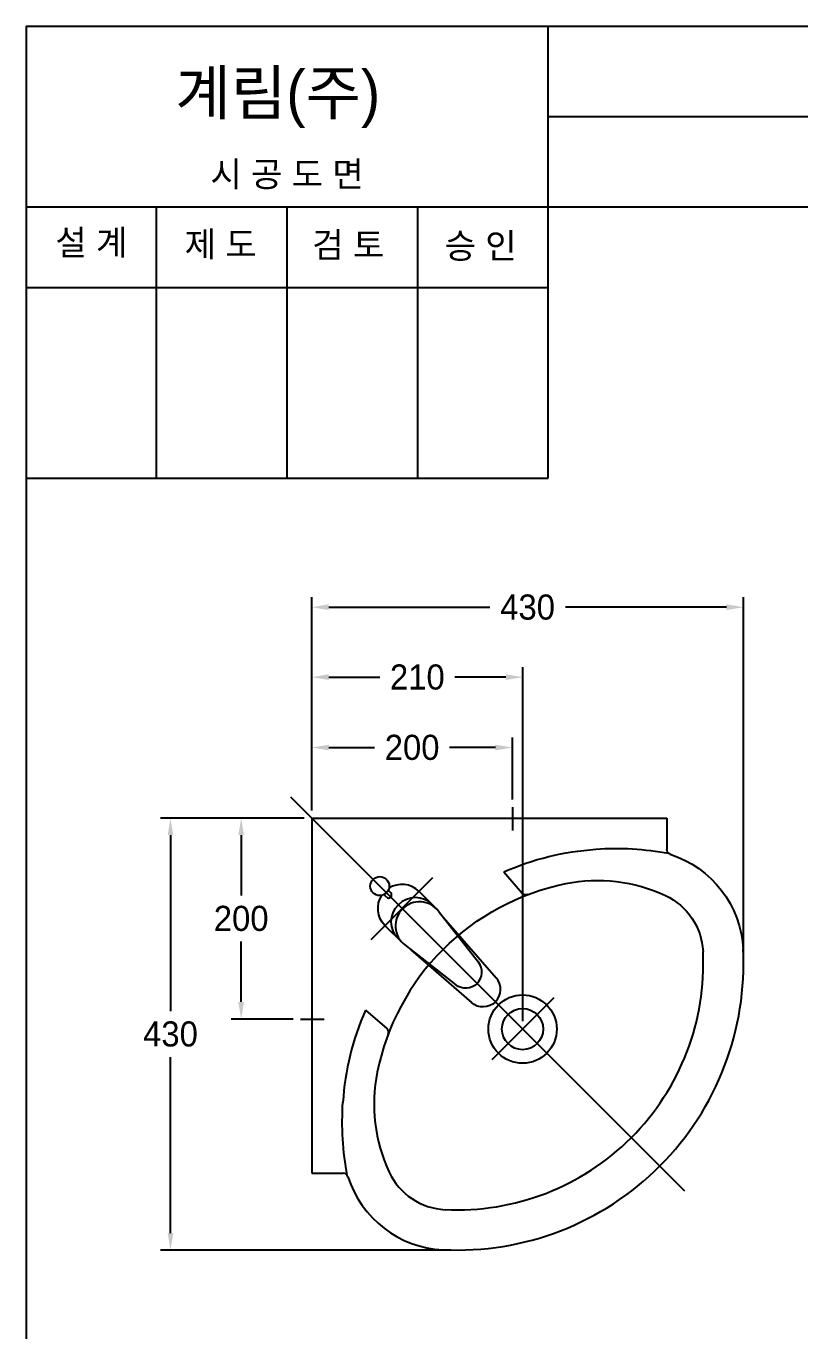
# Model space of a CAD drawing. Header units: millimetres. Extents: x 0 to 3800, y -67 to 2530.
# Drawn here: x 2000 to 2771, y 1232 to 2530 of the extents above; entities that cross this region are included whole.
import ezdxf
from ezdxf.enums import TextEntityAlignment as Align
from ezdxf.lldxf.tags import DXFTag

# ---------------------------------------------------------------- set-up
doc = ezdxf.new("R2010")
doc.units = ezdxf.units.MM
for name, color, linetype in [('TEXT', 7, 'Continuous'), ('내부선 및 부속', 4, 'Continuous'), ('도각라인', 7, 'Continuous'), ('외형선', 3, 'Continuous'), ('중심선', 1, 'DASHED'), ('치수선', 7, 'Continuous')]:
    doc.layers.add(name, color=color, linetype=linetype)
doc.styles.add('____', font='')
doc.styles.add('타이틀', font='H2GTRM.TTF', dxfattribs={"height": 25})
doc.styles.get('____').set_extended_font_data('굴림')
tags = doc.linetypes.add('DASHDOT', pattern=[70, 31, -13, 13, -13]).pattern_tags.tags
tags[10:11] = [DXFTag(74, 4), DXFTag(75, 0), DXFTag(340, '0'), DXFTag(46, 0.0), DXFTag(50, 0.0), DXFTag(44, 0.0), DXFTag(45, 0.0)]
tags[8:9] = [DXFTag(74, 4), DXFTag(75, 0), DXFTag(340, '0'), DXFTag(46, 0.0), DXFTag(50, 0.0), DXFTag(44, 0.0), DXFTag(45, 0.0)]
tags[6:7] = [DXFTag(74, 4), DXFTag(75, 0), DXFTag(340, '0'), DXFTag(46, 0.0), DXFTag(50, 0.0), DXFTag(44, 0.0), DXFTag(45, 0.0)]
tags[4:5] = [DXFTag(74, 4), DXFTag(75, 0), DXFTag(340, '0'), DXFTag(46, 0.0), DXFTag(50, 0.0), DXFTag(44, 0.0), DXFTag(45, 0.0)]
tags = doc.linetypes.add('DASHED', pattern=[25.72, 12.86, -12.86]).pattern_tags.tags
tags[6:7] = [DXFTag(74, 4), DXFTag(75, 0), DXFTag(340, '0'), DXFTag(46, 0.0), DXFTag(50, 0.0), DXFTag(44, 0.0), DXFTag(45, 0.0)]
tags[4:5] = [DXFTag(74, 4), DXFTag(75, 0), DXFTag(340, '0'), DXFTag(46, 0.0), DXFTag(50, 0.0), DXFTag(44, 0.0), DXFTag(45, 0.0)]
doc.dimstyles.new('MSADIM', dxfattribs={"dimtxt": 33, "dimasz": 17, "dimexe": 10, "dimexo": 7.5, "dimgap": 10, "dimtad": 0, "dimtih": 1, "dimtoh": 1, "dimdec": 0, "dimzin": 1, "dimdsep": 46, "dimtxsty": '____', "dimcen": 11.25, "dimadec": 0, "dimazin": 0, "dimtfac": 1, "dimtdec": 0, "dimtix": 1, "dimtmove": 0, "dimatfit": 3, "dimfxl": 1, "dimtolj": 1, "dimtzin": 1, "dimarcsym": 0})

# ---------------------------------------------------------------- blocks, each defined once
blk = doc.blocks.new('*D14')
at = {"layer": '치수선', "color": 0, "linetype": 'Continuous', "lineweight": -2, "transparency": 16777216}
for p, q in [((2284.4, 1749.4), (2284.4, 1822.1)), ((2484.4, 1760.4), (2484.4, 1822.1)), ((2301.4, 1812.1), (2347.1, 1812.1)), ((2467.4, 1812.1), (2421.7, 1812.1))]:
    blk.add_line(p, q, dxfattribs=at)
at = {"layer": '치수선', "color": 0, "linetype": 'Continuous', "transparency": 16777216}
for points in [[(2301.4, 1814.9), (2301.4, 1809.2), (2284.4, 1812.1)], [(2467.4, 1814.9), (2467.4, 1809.2), (2484.4, 1812.1)]]:
    blk.add_solid(points, dxfattribs=at)
at = {"layer": '치수선', "color": 0, "linetype": 'Continuous', "transparency": 16777216, "insert": (2384.4, 1812.1), "char_height": 25, "attachment_point": 5, "style": '____'}
blk.add_mtext('\\A1;200', dxfattribs=at)
blk = doc.blocks.new('*D15')
at = {"layer": '치수선', "color": 0, "linetype": 'Continuous', "lineweight": -2, "transparency": 16777216}
for p, q in [((2284.4, 1749.4), (2284.4, 1892.1)), ((2494.7, 1539.8), (2494.7, 1892.1)), ((2301.4, 1882.1), (2352.3, 1882.1)), ((2477.7, 1882.1), (2426.9, 1882.1))]:
    blk.add_line(p, q, dxfattribs=at)
at = {"layer": '치수선', "color": 0, "linetype": 'Continuous', "transparency": 16777216}
for points in [[(2301.4, 1885), (2301.4, 1879.3), (2284.4, 1882.1)], [(2477.7, 1885), (2477.7, 1879.3), (2494.7, 1882.1)]]:
    blk.add_solid(points, dxfattribs=at)
at = {"layer": '치수선', "color": 0, "linetype": 'Continuous', "transparency": 16777216, "insert": (2389.6, 1882.1), "char_height": 25, "attachment_point": 5, "style": '____'}
blk.add_mtext('\\A1;210', dxfattribs=at)
blk = doc.blocks.new('*D16')
at = {"layer": '치수선', "color": 0, "linetype": 'Continuous', "lineweight": -2, "transparency": 16777216}
for p, q in [((2284.4, 1749.4), (2284.4, 1961.7)), ((2714.4, 1604.6), (2714.4, 1961.7)), ((2301.4, 1951.7), (2461.7, 1951.7)), ((2697.4, 1951.7), (2537.1, 1951.7))]:
    blk.add_line(p, q, dxfattribs=at)
at = {"layer": '치수선', "color": 0, "linetype": 'Continuous', "transparency": 16777216}
for points in [[(2301.4, 1954.6), (2301.4, 1948.9), (2284.4, 1951.7)], [(2697.4, 1954.6), (2697.4, 1948.9), (2714.4, 1951.7)]]:
    blk.add_solid(points, dxfattribs=at)
at = {"layer": '치수선', "color": 0, "linetype": 'Continuous', "transparency": 16777216, "insert": (2499.4, 1951.7), "char_height": 25, "attachment_point": 5, "style": '____'}
blk.add_mtext('\\A1;430', dxfattribs=at)
blk = doc.blocks.new('*D17')
at = {"layer": '치수선', "color": 0, "linetype": 'Continuous', "lineweight": -2, "transparency": 16777216}
for p, q in [((2276.9, 1741.9), (2204.2, 1741.9)), ((2214.2, 1724.9), (2214.2, 1664.7)), ((2214.2, 1558.9), (2214.2, 1619.1)), ((2265.9, 1541.9), (2204.2, 1541.9))]:
    blk.add_line(p, q, dxfattribs=at)
at = {"layer": '치수선', "color": 0, "linetype": 'Continuous', "transparency": 16777216}
for points in [[(2211.3, 1724.9), (2217, 1724.9), (2214.2, 1741.9)], [(2211.3, 1558.9), (2217, 1558.9), (2214.2, 1541.9)]]:
    blk.add_solid(points, dxfattribs=at)
at = {"layer": '치수선', "color": 0, "linetype": 'Continuous', "transparency": 16777216, "insert": (2214.2, 1641.9), "char_height": 25, "attachment_point": 5, "style": '____'}
blk.add_mtext('\\A1;200', dxfattribs=at)
blk = doc.blocks.new('*D18')
at = {"layer": '치수선', "color": 0, "linetype": 'Continuous', "lineweight": -2, "transparency": 16777216}
for p, q in [((2276.9, 1741.9), (2133.8, 1741.9)), ((2143.8, 1724.9), (2143.8, 1549.8)), ((2143.8, 1328.9), (2143.8, 1504.1)), ((2421.8, 1311.9), (2133.8, 1311.9))]:
    blk.add_line(p, q, dxfattribs=at)
at = {"layer": '치수선', "color": 0, "linetype": 'Continuous', "transparency": 16777216}
for points in [[(2141, 1724.9), (2146.6, 1724.9), (2143.8, 1741.9)], [(2141, 1328.9), (2146.6, 1328.9), (2143.8, 1311.9)]]:
    blk.add_solid(points, dxfattribs=at)
at = {"layer": '치수선', "color": 0, "linetype": 'Continuous', "transparency": 16777216, "insert": (2143.8, 1526.9), "char_height": 25, "attachment_point": 5, "style": '____'}
blk.add_mtext('\\A1;430', dxfattribs=at)

msp = doc.modelspace()

# ---------------------------------------------------------------- linework, layer by layer
at = {"layer": '내부선 및 부속', "linetype": 'Continuous'}
for p, q in [((2475.7, 1688.3), (2494, 1667.1)), ((2358.9, 1663.2), (2356.4, 1665.7)), ((2363.1, 1667.4), (2360.6, 1670)), ((2408.7, 1651.5), (2391.4, 1668.9)), ((2410.7, 1649.3), (2450.4, 1598.4)), ((2415.6, 1643.1), (2468.2, 1582.9)), ((2374.8, 1617.6), (2357.4, 1635)), ((2377, 1615.6), (2427.9, 1575.9)), ((2383.2, 1610.8), (2443.5, 1558.2)), ((2338, 1550.6), (2359.2, 1532.4))]:
    msp.add_line(p, q, dxfattribs=at)
at = {"layer": '내부선 및 부속', "linetype": 'Continuous', "flags": 128}
for points in [[(2475.7, 1688.3, -0.088), (2567.3, 1710.8)], [(2357.4, 1635, -0.353764), (2354.3, 1665)], [(2499.5, 1665.7, -0.316299), (2494, 1667.1)], [(2370.7, 1621.7, -0.414213), (2370.7, 1655.7)], [(2449.1, 1577.2, -0.37856), (2427.9, 1575.9)], [(2467.4, 1559, -0.394608), (2443.5, 1558.2)], [(2319.8, 1386.2, -0.062154), (2315.5, 1459)]]:
    msp.add_lwpolyline(points, format="xyb", dxfattribs=at)
at = {"layer": '내부선 및 부속', "linetype": 'Continuous'}
for centre, radius in [((2352.2, 1674.2), 9.44), ((2494.4, 1531.9), 34), ((2494.4, 1531.9), 20.5)]:
    msp.add_circle(centre, radius, dxfattribs=at)
for centre, radius, start, end in [((2586.5, 1417.1), 294.3, 79.5122, 93.7385), ((2374.4, 1651.9), 24, 45, 122.9277), ((2361, 1665.3), 3, 225, 45), ((2387.7, 1638.7), 24, 45, 135), ((2391.8, 1634.6), 24, 135.0001, 232.0619), ((2391.8, 1634.6), 24, 37.9381, 135), ((2437.8, 1588.6), 16, 315, 37.9386), ((2455, 1571.4), 17.5, 315, 41.1383), ((2584.9, 1441.4), 270, 156.1452, 176.2615), ((2356, 1528.6), 5, 339.1548, 49.3633)]:
    msp.add_arc(centre, radius, start, end, dxfattribs=at)
for points in [[(2407.1, 1652.9), (2407.1, 1652.9), (2407.1, 1652.9)], [(2373.4, 1619.3), (2373.4, 1619.3), (2373.4, 1619.3)]]:
    msp.add_rational_spline(points, [0.951478421688, 0.951479792595, 0.951481163502], degree=2, dxfattribs=at)
at = {"layer": '도각라인', "color": 7}
for p, q in [((2000, 2530), (3800, 2530)), ((2000, 2530), (2000, 0)), ((2520, 2080), (2520, 2530)), ((2520, 2440), (3800, 2440)), ((2000, 2350), (3800, 2350)), ((2130, 2080), (2130, 2350)), ((2260, 2080), (2260, 2350)), ((2390, 2080), (2390, 2350)), ((2000, 2270), (2520, 2270)), ((2000, 2080), (2520, 2080))]:
    msp.add_line(p, q, dxfattribs=at)
at = {"layer": '외형선', "linetype": 'Continuous'}
for p, q in [((2284.4, 1741.9), (2638, 1741.9)), ((2284.4, 1741.9), (2284.4, 1388.4)), ((2638, 1741.9), (2638, 1710.5)), ((2284.4, 1388.4), (2315.7, 1388.4))]:
    msp.add_line(p, q, dxfattribs=at)
at = {"layer": '외형선', "linetype": 'Continuous', "flags": 128}
for points in [[(2641.4, 1705.9, -0.325501), (2638, 1710.6)], [(2641.4, 1705.9, -0.311932), (2714.1, 1611.1)], [(2415.2, 1611.1, -0.147586), (2537.4, 1676.7)], [(2537.4, 1676.7, -0.160106), (2636.6, 1664.9)], [(2636.6, 1664.9, -0.278315), (2674.1, 1609.1)]]:
    msp.add_lwpolyline(points, format="xyb", dxfattribs=at)
at = {"layer": '외형선', "linetype": 'Continuous'}
for centre, radius, start, end in [((2584.9, 1441.4), 240, 135, 168.5818), ((2429.3, 1597.1), 285.1, 267.1772, 3.0222), ((2429.3, 1597.1), 245.1, 267.1772, 2.8228), ((2506.5, 1457.2), 160, 168.5818, 204.9666), ((2420.4, 1417.1), 65, 204.9666, 267.1772), ((2315.7, 1383.4), 5, 17.8796, 90), ((2420.4, 1417.1), 105, 197.8796, 267.1772)]:
    msp.add_arc(centre, radius, start, end, dxfattribs=at)
at = {"layer": '중심선', "linetype": 'DASHDOT'}
for p, q in [((2263.4, 1762.9), (2374.4, 1651.9)), ((2484.4, 1752.9), (2484.4, 1729.6)), ((2343.6, 1621.2), (2405.2, 1682.7)), ((2374.4, 1651.9), (2655.6, 1370.8)), ((2525.6, 1563.1), (2463.9, 1501.4)), ((2273.4, 1541.9), (2296.7, 1541.9))]:
    msp.add_line(p, q, dxfattribs=at)

# ---------------------------------------------------------------- texts
at = {"layer": 'TEXT', "style": '타이틀'}
msp.add_text('계림(주)', height=44, dxfattribs=at).set_placement((2148.7, 2441.8))
for s, p in [('시 공 도 면', (2259.9, 2382.7)), ('설 계', (2065, 2314.6)), ('제 도', (2193.8, 2312.9)), ('검 토', (2320.8, 2312.3)), ('승 인', (2452.7, 2311.4))]:
    msp.add_text(s, height=25, dxfattribs=at).set_placement(p, align=Align.MIDDLE_CENTER)

# ---------------------------------------------------------------- dimensions: what is measured, and where the dimension line sits
at = {"layer": '치수선', "linetype": 'Continuous'}
for base, p2, picture, middle in [((2714.4, 1951.7), (2714.4, 1597.1), '*D16', (2499.4, 1951.7)), ((2494.7, 1882.1), (2494.7, 1532.3), '*D15', (2389.6, 1882.1)), ((2484.4, 1812.1), (2484.4, 1752.9), '*D14', (2384.4, 1812.1))]:
    dim = msp.add_linear_dim(base=base, p1=(2284.4, 1741.9), p2=p2, dimstyle='MSADIM', override={"dimtxt": 25}, dxfattribs=at)
    dim.commit()
    dim.dimension.update_dxf_attribs({"geometry": picture, "text_midpoint": middle, "dimtype": 160})
for base, p1, p2, picture, middle in [((2143.8, 1311.9), (2284.4, 1741.9), (2429.3, 1311.9), '*D18', (2143.8, 1526.9)), ((2214.2, 1741.9), (2273.4, 1541.9), (2284.4, 1741.9), '*D17', (2214.2, 1641.9))]:
    dim = msp.add_linear_dim(base=base, p1=p1, p2=p2, angle=90, dimstyle='MSADIM', override={"dimtxt": 25}, dxfattribs=at)
    dim.commit()
    dim.dimension.update_dxf_attribs({"geometry": picture, "text_midpoint": middle, "dimtype": 160})

doc.saveas('drawing.dxf')
